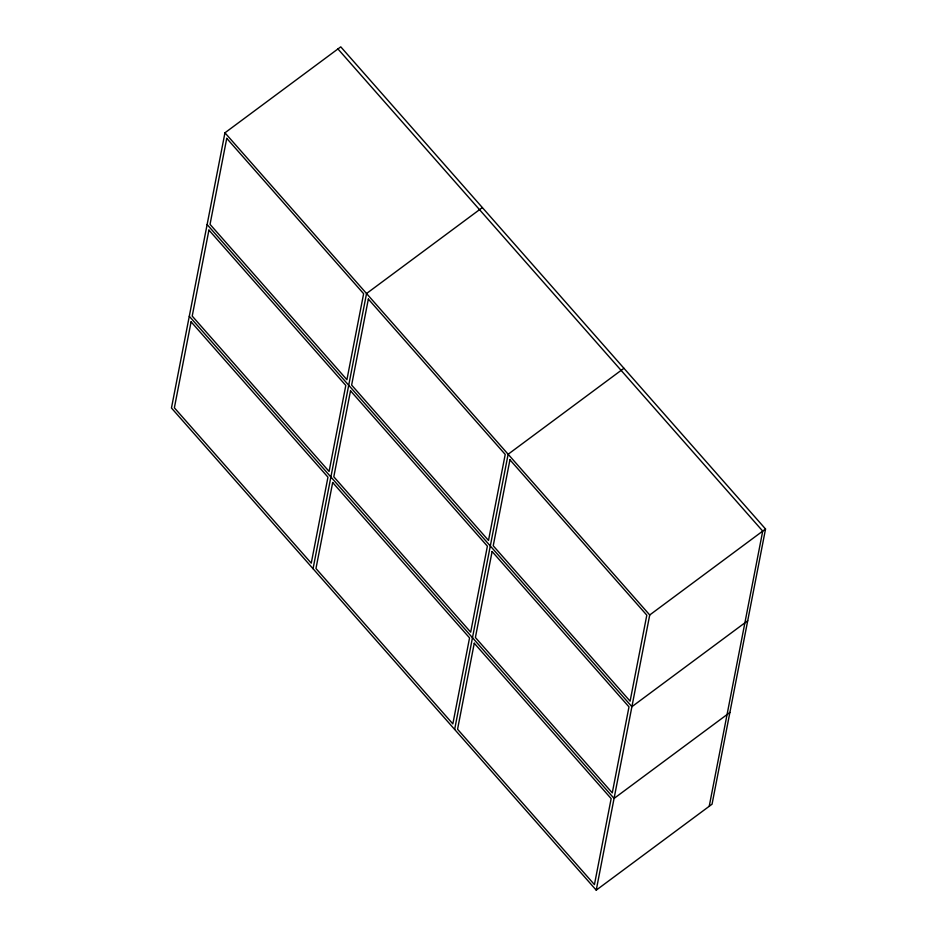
<?xml version="1.0" encoding="UTF-8"?>
<svg xmlns="http://www.w3.org/2000/svg" width="937" height="937" viewBox="0 0 937 937"><rect width="100%" height="100%" fill="white"/><g stroke="black" fill="none" stroke-linecap="round" stroke-linejoin="round"><path stroke-width="1.41" d="M224.95 132.808L171.459 407.993L596.237 890.15L712.05 804.192L765.541 529.007L340.763 46.85L224.95 132.808L649.728 614.977L596.237 890.15M313.052 568.712L366.543 293.527L482.356 207.569M454.644 729.431L508.135 454.246L623.948 368.288M709.227 806.288L762.718 531.103L337.941 48.947M649.728 614.977L765.541 529.007M747.714 620.739L631.901 706.697L207.124 224.54M729.876 712.46L614.075 798.429L189.286 316.261M191.089 321.813L174.376 407.806L311.248 563.16L327.962 477.167L191.089 321.813M208.928 230.08L192.214 316.074L329.086 471.44L345.8 385.447L208.928 230.08M226.754 138.36L210.04 224.353L346.913 379.708L363.626 293.714L226.754 138.36M332.682 482.532L315.968 568.525L452.84 723.879L469.554 637.886L332.682 482.532M350.52 390.799L333.806 476.792L470.679 632.159L487.392 546.166L350.52 390.799M368.346 299.079L351.633 385.072L488.505 540.426L505.219 454.433L368.346 299.079M474.274 643.25L457.561 729.244L594.433 884.61L611.158 798.617L474.274 643.25M492.112 551.518L475.399 637.511L612.271 792.878L628.985 706.885L492.112 551.518M509.939 459.798L493.225 545.791L630.097 701.157L646.811 615.164L509.939 459.798"/></g></svg>
